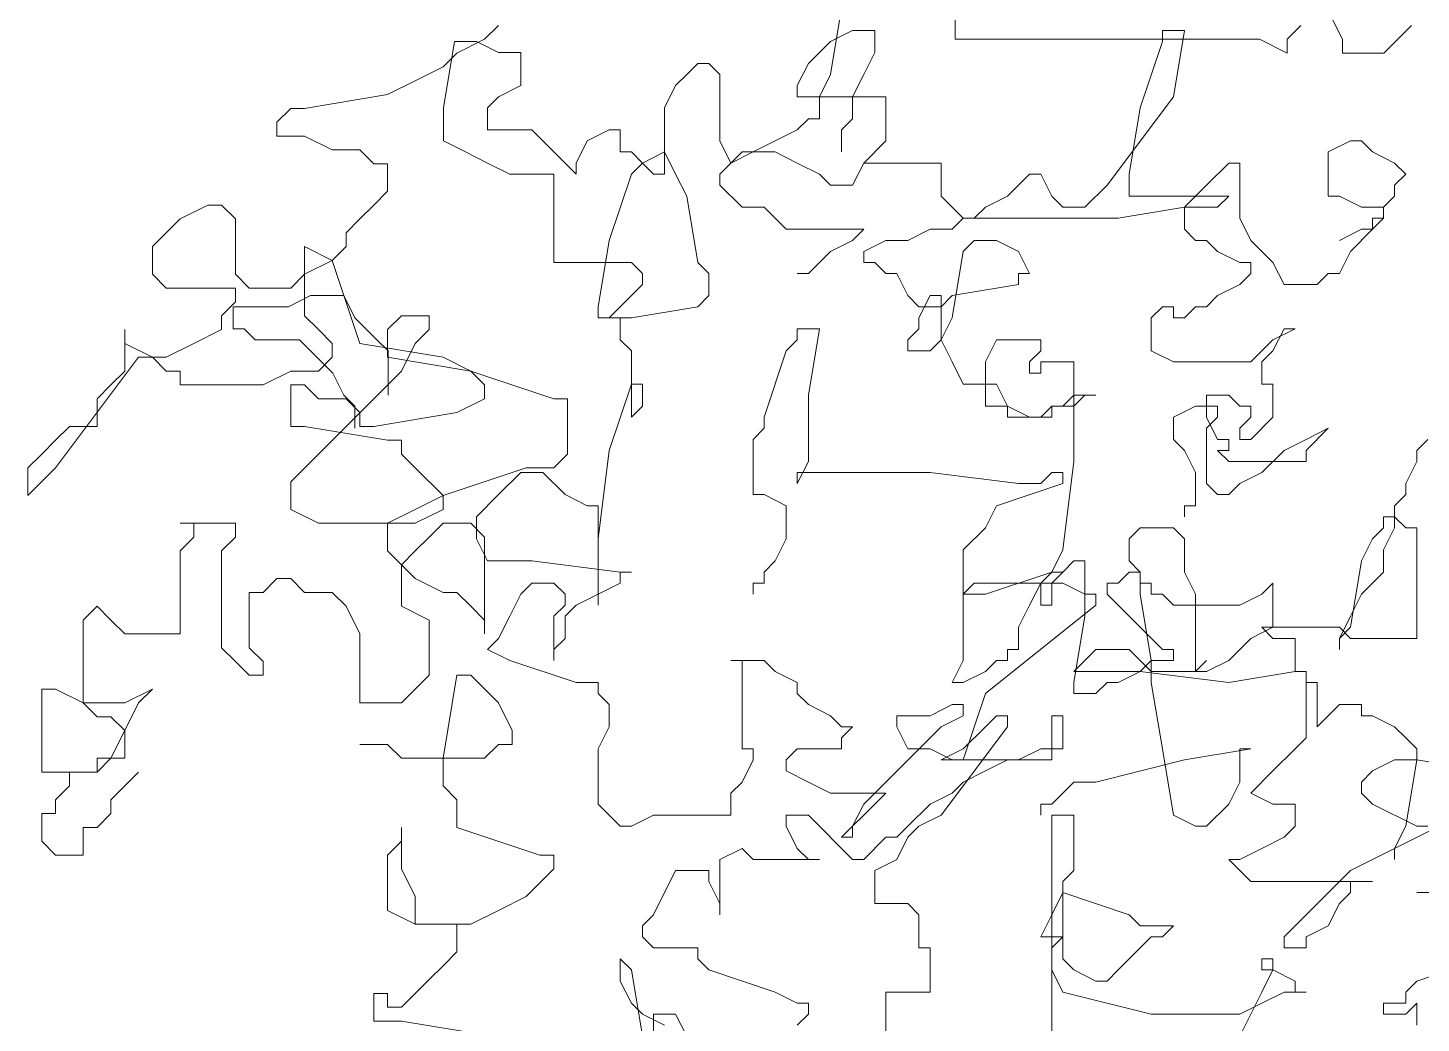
# Model space of a CAD drawing. Extents: x -1568 to -728, y -1287 to -990.
# Drawn here: x -1434.942 to -1433.295, y -1192.522 to -1191.346 of the extents above; entities that cross this region are included whole.
import ezdxf

# ---------------------------------------------------------------- set-up
doc = ezdxf.new("R2010")
doc.units = 0
doc.header["$LTSCALE"] = 5
doc.layers.get('0').update_dxf_attribs({"linetype": 'CONTINUOUS'})

# ---------------------------------------------------------------- blocks, each defined once
blk = doc.blocks.new('tulia')
at = {"color": 3, "lineweight": 0}
for p, q in [((211.2822, 268.4611), (211.2822, 268.9385)), ((209.61, 268.4611), (209.6698, 268.5805)), ((211.7718, 268.5948), (211.8195, 268.3085)), ((209.3114, 268.5208), (209.3712, 268.4611)), ((209.7892, 268.5208), (209.8489, 268.4611)), ((210.3395, 268.2131), (210.2918, 268.4994)), ((210.2918, 268.4994), (210.3873, 268.4994)), ((210.3873, 268.4994), (210.3873, 268.4517)), ((211.6286, 268.4039), (211.6286, 268.4994)), ((211.6286, 268.4994), (211.724, 268.4994)), ((211.724, 268.4994), (211.8195, 268.4517)), ((213.2531, 268.5208), (213.3128, 268.4611)), ((209.3712, 268.4611), (209.4309, 268.4014)), ((209.61, 268.4014), (209.61, 268.4611)), ((209.8489, 268.4611), (209.8489, 268.4014)), ((209.8489, 268.4014), (209.9684, 268.4611)), ((209.9684, 268.4611), (211.2822, 268.4611)), ((210.3873, 268.4517), (210.4828, 268.1654)), ((211.8195, 268.4517), (211.915, 268.3562)), ((213.2517, 268.4039), (213.3472, 268.4517)), ((213.3128, 268.4611), (213.4322, 268.4014)), ((213.3472, 268.4517), (213.4427, 268.4517)), ((213.4427, 268.4517), (213.4904, 268.1654)), ((209.4309, 268.4014), (209.61, 268.4014)), ((211.6763, 268.3085), (211.6286, 268.4039)), ((213.1563, 268.2608), (213.1563, 268.4039)), ((213.1563, 268.4039), (213.2517, 268.4039)), ((213.4322, 268.4014), (213.4919, 268.3418)), ((211.724, 268.2131), (211.6763, 268.3085)), ((211.8195, 268.3085), (211.8673, 268.2131)), ((211.915, 268.3562), (211.9627, 268.2608)), ((212.2969, 268.3085), (212.3447, 268.3562)), ((212.2969, 268.0223), (212.2969, 268.3085)), ((212.3447, 268.3562), (212.3924, 268.3562)), ((212.3924, 268.3562), (212.4401, 268.3085)), ((212.4401, 268.3085), (212.4879, 268.2608)), ((213.4919, 268.3418), (213.6114, 268.2821)), ((211.9627, 268.2608), (211.9627, 268.2131)), ((212.4879, 268.2608), (212.5356, 268.1654)), ((213.2517, 268.2131), (213.1563, 268.2608)), ((213.6114, 268.2821), (213.7308, 268.2224)), ((210.626, 267.8315), (210.3395, 268.2131)), ((211.9627, 268.2131), (211.5808, 268.2131)), ((211.5808, 268.2131), (211.5808, 268.0223)), ((211.724, 268.1177), (211.724, 268.2131)), ((211.8673, 268.2131), (211.8673, 268.1177)), ((213.2995, 268.1654), (213.2517, 268.2131)), ((213.7308, 268.2224), (214.0892, 268.1627)), ((210.4828, 268.1654), (210.5305, 267.8792)), ((212.5356, 268.1654), (212.5356, 267.8792)), ((213.2995, 268.07), (213.2995, 268.1654)), ((213.4904, 268.1654), (213.4904, 268.0223)), ((214.0892, 268.1627), (214.1489, 268.1627)), ((214.1489, 268.1627), (214.2086, 268.103)), ((211.7718, 268.07), (211.724, 268.1177)), ((211.7718, 267.9746), (211.7718, 268.07)), ((211.8673, 268.1177), (211.915, 268.1177)), ((211.915, 268.1177), (211.9627, 268.07)), ((211.9627, 268.07), (212.0582, 268.0223)), ((212.7266, 267.9746), (212.7266, 268.07)), ((212.7266, 268.07), (212.7743, 268.07)), ((212.7743, 268.07), (212.8698, 268.0223)), ((213.013, 267.9746), (213.1085, 268.07)), ((213.1085, 268.07), (213.2995, 268.07)), ((214.2086, 268.103), (214.2086, 268.0434)), ((209.4802, 267.9746), (209.528, 268.0223)), ((209.528, 268.0223), (209.5757, 268.0223)), ((209.5757, 268.0223), (209.6712, 267.9746)), ((211.5808, 268.0223), (211.6763, 267.9269)), ((212.0582, 268.0223), (212.1537, 267.9746)), ((212.2492, 267.9269), (212.2969, 268.0223)), ((212.8698, 268.0223), (212.9176, 267.9269)), ((213.4904, 268.0223), (213.395, 267.9746)), ((214.0892, 268.0434), (213.9697, 267.9837)), ((214.2086, 268.0434), (214.0892, 268.0434)), ((209.3847, 267.9269), (209.4802, 267.9746)), ((209.6712, 267.9746), (209.6712, 267.7838)), ((211.9627, 267.9269), (212.0582, 267.9746)), ((212.0582, 267.9746), (212.2014, 267.9746)), ((212.1537, 267.9746), (212.2492, 267.9269)), ((212.2014, 267.9746), (212.2492, 267.9269)), ((212.5356, 267.9746), (212.4879, 267.8792)), ((212.6311, 267.9269), (212.5356, 267.9746)), ((212.6311, 267.9269), (212.6788, 267.9746)), ((212.6788, 267.9746), (212.7266, 267.9746)), ((212.9176, 267.8792), (213.013, 267.9746)), ((213.395, 267.9746), (213.2995, 267.9269)), ((213.8503, 267.9837), (213.7906, 267.924)), ((213.9697, 267.9837), (213.8503, 267.9837)), ((209.337, 267.8792), (209.3847, 267.9269)), ((210.0531, 267.6884), (210.0531, 267.9269)), ((210.0531, 267.9269), (210.1008, 267.9269)), ((210.1008, 267.9269), (210.1963, 267.8315)), ((211.3421, 267.7838), (211.3421, 267.9269)), ((211.3421, 267.9269), (211.6763, 267.9269)), ((211.6763, 267.9269), (211.724, 267.8315)), ((211.8673, 267.8792), (211.9627, 267.9269)), ((212.2492, 267.9269), (212.2969, 267.8792)), ((212.5834, 267.8792), (212.6311, 267.9269)), ((212.6788, 267.8792), (212.6311, 267.9269)), ((212.9176, 267.9269), (212.9176, 267.8792)), ((213.2995, 267.9269), (213.204, 267.8792)), ((213.7906, 267.924), (213.7308, 267.924)), ((213.7308, 267.924), (213.7308, 267.8047)), ((209.3847, 267.8315), (209.337, 267.8792)), ((209.3847, 267.7838), (209.3847, 267.8315)), ((210.1963, 267.8315), (210.2441, 267.7838)), ((210.5305, 267.8792), (210.5305, 267.7838)), ((210.7215, 267.7361), (210.626, 267.8315)), ((210.9124, 267.8792), (210.8647, 267.7838)), ((210.9602, 267.8792), (210.9124, 267.8792)), ((211.0079, 267.8315), (210.9602, 267.8792)), ((211.0557, 267.7838), (211.0079, 267.8315)), ((211.724, 267.8315), (211.8195, 267.8315)), ((211.8195, 267.8315), (211.8673, 267.8792)), ((212.2969, 267.8315), (212.2014, 267.7361)), ((212.2969, 267.8792), (212.2969, 267.8315)), ((212.4879, 267.8792), (212.4401, 267.7838)), ((212.5356, 267.8792), (212.5834, 267.8792)), ((212.7743, 267.593), (212.6788, 267.8792)), ((213.204, 267.8792), (213.013, 267.8792)), ((213.013, 267.8792), (213.013, 267.4976)), ((209.4325, 267.7361), (209.3847, 267.7838)), ((209.6234, 267.7838), (209.528, 267.7361)), ((209.6712, 267.7838), (209.6234, 267.7838)), ((210.5305, 267.7838), (210.1008, 267.7838)), ((210.1008, 267.7838), (210.1486, 267.7361)), ((210.2441, 267.7838), (210.2918, 267.7361)), ((210.8647, 267.7838), (210.817, 267.7361)), ((211.1511, 267.7361), (211.0557, 267.7838)), ((211.2944, 267.7361), (211.3421, 267.7838)), ((212.4401, 267.7838), (212.3924, 267.4976)), ((213.7308, 267.8047), (213.7906, 267.745)), ((209.4325, 267.6884), (209.4325, 267.7361)), ((209.528, 267.7361), (209.4325, 267.7361)), ((209.4325, 267.7361), (209.4325, 267.6884)), ((210.1486, 267.7361), (210.2918, 267.7361)), ((210.2918, 267.7361), (210.2918, 267.6407)), ((210.2918, 267.7361), (210.5783, 267.6884)), ((210.817, 267.7361), (210.7215, 267.7361)), ((211.1989, 267.6884), (211.1511, 267.7361)), ((211.2466, 267.6884), (211.2944, 267.7361)), ((212.106, 267.7361), (212.0105, 267.6407)), ((212.2014, 267.7361), (212.106, 267.7361)), ((213.7906, 267.745), (213.8503, 267.6853)), ((214.3878, 267.6853), (214.4475, 267.745)), ((214.4475, 267.745), (214.5072, 267.745)), ((214.5072, 267.745), (214.6267, 267.6853)), ((209.4802, 267.6884), (209.4325, 267.6884)), ((209.4325, 267.6884), (209.4802, 267.6407)), ((209.4802, 267.6407), (209.4802, 267.6884)), ((210.0054, 267.593), (210.0531, 267.6884)), ((210.5783, 267.6884), (211.2466, 267.6884)), ((211.2466, 267.6884), (211.1989, 267.6884)), ((211.2944, 267.6407), (211.2466, 267.6884)), ((213.8503, 267.6853), (213.91, 267.6256)), ((214.3878, 267.4466), (214.3878, 267.6853)), ((214.6267, 267.6853), (214.6864, 267.6256)), ((209.528, 267.6407), (209.4802, 267.6407)), ((209.4802, 267.6407), (209.5757, 267.5453)), ((209.6234, 267.593), (209.528, 267.6407)), ((209.9099, 267.4976), (210.0054, 267.593)), ((210.1963, 267.593), (210.1486, 267.5453)), ((210.2441, 267.593), (210.1963, 267.593)), ((210.2918, 267.6407), (210.2441, 267.593)), ((211.1034, 267.593), (211.0079, 267.5453)), ((211.1989, 267.593), (211.1034, 267.593)), ((211.2466, 267.5453), (211.1989, 267.593)), ((211.3898, 267.6407), (211.2944, 267.6407)), ((211.4853, 267.593), (211.3898, 267.6407)), ((211.5808, 267.593), (211.4853, 267.593)), ((211.6763, 267.5453), (211.5808, 267.593)), ((212.0105, 267.6407), (211.6763, 267.6407)), ((211.6763, 267.6407), (211.724, 267.593)), ((211.724, 267.593), (211.8195, 267.5453)), ((212.8221, 267.3067), (212.7743, 267.593)), ((213.91, 267.6256), (213.91, 267.566)), ((214.6864, 267.6256), (214.7461, 267.566)), ((209.5757, 267.5453), (209.6234, 267.4498)), ((210.1486, 267.5453), (210.0531, 267.4976)), ((211.0079, 267.5453), (210.9602, 267.4498)), ((211.2944, 267.259), (211.2466, 267.5453)), ((211.6763, 267.4976), (211.6763, 267.5453)), ((211.8195, 267.5453), (211.915, 267.4498)), ((213.91, 267.566), (213.9697, 267.5063)), ((214.0892, 267.566), (213.9697, 267.5063)), ((214.0892, 267.2676), (214.0892, 267.566)), ((214.7461, 267.566), (214.7461, 267.4466)), ((209.8621, 267.4021), (209.9099, 267.4976)), ((210.0531, 267.4976), (210.0054, 267.4976)), ((210.0054, 267.4976), (210.0054, 267.4498)), ((211.5808, 267.4498), (211.6286, 267.4976)), ((211.6286, 267.4976), (211.6763, 267.4976)), ((212.3924, 267.4976), (212.3447, 267.4498)), ((212.6788, 267.4976), (212.6311, 267.4498)), ((213.013, 267.4976), (212.6788, 267.4976)), ((213.9697, 267.5063), (213.8503, 267.1482)), ((213.9697, 267.5063), (214.0892, 267.4466)), ((209.6234, 267.4498), (209.6712, 267.4498)), ((209.6712, 267.4498), (209.7189, 267.4021)), ((210.0054, 267.4498), (210.0531, 267.4021)), ((210.9602, 267.4498), (211.0079, 267.4498)), ((211.0079, 267.4498), (211.0079, 267.4021)), ((211.4853, 267.3544), (211.5331, 267.4498)), ((211.5331, 267.4498), (211.5808, 267.4498)), ((211.915, 267.4498), (211.9627, 267.4498)), ((212.3447, 267.4498), (212.3447, 267.3544)), ((212.6311, 267.4498), (212.6311, 267.4021)), ((214.0892, 267.4466), (214.1489, 267.3869)), ((214.328, 267.3869), (214.3878, 267.4466)), ((214.7461, 267.4466), (214.6864, 267.3869)), ((209.7189, 267.4021), (209.8621, 267.4021)), ((210.0531, 267.4021), (210.1486, 267.3544)), ((210.1486, 267.3544), (210.1963, 267.3067)), ((211.0079, 267.4021), (211.2944, 267.3544)), ((211.2944, 267.3544), (211.3421, 267.3067)), ((211.3421, 267.1636), (211.3421, 267.3544)), ((211.3421, 267.3544), (211.3898, 267.3544)), ((211.3898, 267.3544), (211.4376, 267.259)), ((211.4376, 267.3067), (211.4853, 267.3544)), ((212.3447, 267.3544), (212.3924, 267.3067)), ((212.6311, 267.4021), (212.6788, 267.3544)), ((212.6788, 267.3544), (212.7743, 267.259)), ((213.9201, 267.3544), (213.8724, 267.259)), ((214.0633, 267.3544), (213.9201, 267.3544)), ((214.1588, 267.3067), (214.0633, 267.3544)), ((214.1489, 267.3869), (214.328, 267.3869)), ((214.6864, 267.3869), (214.3878, 267.3869)), ((214.3878, 267.3869), (214.3878, 267.3272)), ((210.1963, 267.3067), (210.2441, 267.3067)), ((210.2441, 267.3067), (210.2918, 267.259)), ((210.3395, 267.259), (210.3395, 267.3067)), ((210.3395, 267.3067), (210.3873, 267.3067)), ((210.3873, 267.3067), (210.435, 267.259)), ((211.3421, 267.3067), (211.4376, 267.3067)), ((212.3924, 267.3067), (212.6788, 267.259)), ((212.8221, 267.259), (212.8221, 267.3067)), ((214.3975, 267.3067), (214.1588, 267.3067)), ((214.3878, 267.3272), (214.4475, 267.2676)), ((214.3975, 267.2113), (214.3975, 267.3067)), ((210.2918, 267.259), (210.3395, 267.259)), ((210.435, 267.259), (210.435, 267.1159)), ((211.3421, 267.1636), (211.2944, 267.259)), ((211.4376, 267.259), (211.4376, 267.2113)), ((212.6788, 267.259), (212.7743, 267.259)), ((212.7743, 267.259), (212.7266, 267.259)), ((212.7266, 267.259), (212.7266, 267.1636)), ((212.7743, 267.259), (212.8221, 267.259)), ((213.5517, 267.2079), (213.5517, 267.2676)), ((213.5517, 267.2676), (213.6711, 267.2676)), ((213.6711, 267.2676), (213.7308, 267.2079)), ((213.8724, 267.259), (213.8246, 267.2113)), ((214.0294, 267.2079), (214.0892, 267.2676)), ((214.4475, 267.2676), (214.4475, 267.2079)), ((209.9099, 267.1636), (209.8144, 267.2113)), ((209.8144, 267.2113), (209.8621, 267.2113)), ((209.8621, 267.2113), (209.9099, 267.1159)), ((210.0054, 267.0682), (209.9099, 267.1636)), ((210.9124, 267.1159), (210.9124, 267.1636)), ((210.9124, 267.1636), (211.1034, 267.1636)), ((211.1034, 267.1636), (211.1511, 267.0682)), ((211.2944, 267.0682), (211.3421, 267.1636)), ((211.3898, 267.1159), (211.3421, 267.1636)), ((211.4376, 267.2113), (211.4853, 267.1636)), ((211.4853, 267.1636), (211.4853, 267.1159)), ((211.915, 266.9251), (211.8673, 267.2113)), ((211.8673, 267.2113), (211.9627, 267.2113)), ((211.9627, 267.2113), (211.9627, 267.1636)), ((211.9627, 267.1636), (212.0105, 267.1159)), ((212.7266, 267.1636), (212.6788, 267.1159)), ((213.6114, 267.1482), (213.5517, 267.2079)), ((213.7769, 267.1636), (213.7291, 267.1159)), ((213.7308, 267.2079), (213.7308, 267.0885)), ((213.8246, 267.2113), (213.7769, 267.1636)), ((213.9697, 267.1482), (214.0294, 267.2079)), ((214.0156, 267.0682), (214.1111, 267.1636)), ((214.1111, 267.1636), (214.302, 267.1636)), ((214.302, 267.1636), (214.3498, 267.2113)), ((214.3498, 267.2113), (214.3975, 267.2113)), ((214.4475, 267.2079), (214.5669, 267.1482)), ((214.8655, 267.0289), (214.8655, 267.2079)), ((214.8655, 267.2079), (214.8655, 267.1482)), ((209.9099, 267.1159), (209.9576, 267.0682)), ((210.435, 267.1159), (210.3395, 267.0682)), ((210.9602, 267.0682), (210.9124, 267.1159)), ((211.4853, 267.1159), (211.3898, 267.1159)), ((212.0105, 267.1159), (212.106, 266.8297)), ((212.6788, 267.1159), (212.6788, 266.8297)), ((213.8503, 267.1482), (213.4919, 267.0885)), ((213.6711, 267.0289), (213.6114, 267.1482)), ((213.7291, 267.1159), (213.7291, 266.9251)), ((213.9697, 267.0885), (213.9697, 267.1482)), ((214.5669, 267.1482), (214.6864, 267.0885)), ((214.8655, 267.1482), (214.7461, 267.0885)), ((209.9576, 267.0682), (209.9576, 266.9728)), ((210.3395, 267.0682), (210.0054, 267.0682)), ((210.7692, 266.6389), (210.7692, 267.0682)), ((210.7692, 267.0682), (210.9124, 267.0682)), ((210.9124, 267.0682), (210.9124, 267.0205)), ((210.9602, 267.0205), (210.9602, 267.0682)), ((211.1511, 267.0682), (211.1511, 266.8774)), ((211.2466, 266.9728), (211.2944, 267.0682)), ((213.4919, 267.0885), (213.3725, 267.0289)), ((213.7308, 267.0885), (213.3725, 267.0289)), ((213.9678, 267.0205), (214.0156, 267.0682)), ((214.0294, 267.0289), (213.9697, 267.0885)), ((214.6864, 267.0885), (214.8058, 267.0885)), ((214.7461, 267.0885), (214.6864, 267.0289)), ((214.8058, 267.0885), (215.1642, 266.6111)), ((210.9124, 267.0205), (210.9602, 267.0205)), ((213.3725, 267.0289), (213.0142, 266.9095)), ((213.3725, 267.0289), (213.3128, 266.9692)), ((214.0294, 266.6708), (213.6711, 267.0289)), ((213.9201, 266.9251), (213.9678, 267.0205)), ((214.1489, 267.0289), (214.0294, 267.0289)), ((214.2683, 266.9692), (214.1489, 267.0289)), ((214.6864, 267.0289), (214.6267, 267.0289)), ((214.6267, 267.0289), (214.6267, 266.9692)), ((214.9253, 266.9692), (214.8655, 267.0289)), ((209.9576, 266.9728), (209.9099, 266.9728)), ((209.9099, 266.9728), (209.9099, 266.8297)), ((210.0531, 266.8774), (210.1008, 266.9251)), ((210.1008, 266.9251), (210.1963, 266.9251)), ((210.1963, 266.9251), (210.1963, 266.8297)), ((210.7215, 266.9251), (210.6737, 266.9251)), ((210.6737, 266.9251), (210.7692, 266.9251)), ((210.7692, 266.8774), (210.7215, 266.9251)), ((210.7692, 266.9251), (210.817, 266.8774)), ((211.0557, 266.8774), (211.1034, 266.9728)), ((211.1034, 266.9728), (211.2466, 266.9728)), ((211.915, 266.6389), (211.915, 266.9251)), ((212.6311, 266.8774), (212.6311, 266.9728)), ((212.6311, 266.9728), (212.6788, 266.9728)), ((212.6788, 266.9728), (212.7743, 266.6866)), ((213.3128, 266.9692), (213.3128, 266.9095)), ((213.8724, 266.8774), (213.9201, 266.9251)), ((214.0294, 266.9095), (214.0892, 266.9692)), ((214.0892, 266.9692), (214.1489, 266.9692)), ((214.1489, 266.9692), (214.1489, 266.7902)), ((214.6267, 266.9692), (214.2683, 266.9692)), ((214.985, 266.9095), (214.9253, 266.9692)), ((210.0054, 266.8297), (210.0054, 266.8774)), ((210.0054, 266.8774), (210.0531, 266.8774)), ((210.1486, 266.8297), (210.1486, 266.8774)), ((210.1486, 266.8774), (210.2441, 266.8774)), ((210.2441, 266.8774), (210.3395, 266.8297)), ((210.8647, 266.8774), (210.7692, 266.8774)), ((210.817, 266.8774), (210.8647, 266.8774)), ((210.9124, 266.8297), (210.8647, 266.8774)), ((210.8647, 266.8774), (210.8647, 266.8297)), ((210.9602, 266.8297), (211.0557, 266.8774)), ((211.1511, 266.8774), (211.0557, 266.8774)), ((211.0557, 266.8774), (211.0557, 266.8297)), ((212.6788, 266.8297), (212.6311, 266.8774)), ((213.0142, 266.9095), (212.9545, 266.9095)), ((212.9545, 266.9095), (212.9545, 266.6708)), ((213.3128, 266.9095), (213.4322, 266.8498)), ((213.8503, 266.8498), (213.91, 266.9095)), ((213.8724, 266.782), (213.8724, 266.8774)), ((213.91, 266.9095), (214.0294, 266.9095)), ((214.985, 266.7902), (214.985, 266.9095)), ((209.9099, 266.8297), (210.0054, 266.7343)), ((210.0531, 266.782), (210.0054, 266.8297)), ((210.1963, 266.8297), (210.1486, 266.7343)), ((210.1963, 266.782), (210.1486, 266.8297)), ((210.3395, 266.8297), (210.3395, 266.7343)), ((210.8647, 266.8297), (210.9602, 266.8297)), ((211.0557, 266.8297), (210.9124, 266.8297)), ((212.106, 266.8297), (212.106, 266.782)), ((213.4322, 266.8498), (213.7906, 266.7902)), ((213.8503, 266.7902), (213.8503, 266.8498)), ((209.7667, 266.6866), (209.6712, 266.782)), ((209.6712, 266.782), (209.7667, 266.7343)), ((210.0531, 266.7343), (210.0531, 266.782)), ((210.1963, 266.5435), (210.1963, 266.782)), ((212.106, 266.782), (212.1537, 266.7343)), ((214.0892, 266.7902), (213.7308, 266.7305)), ((213.7906, 266.7902), (213.8503, 266.7902)), ((214.1489, 266.7902), (214.0892, 266.7902)), ((215.1044, 266.7902), (214.985, 266.7902)), ((215.1642, 266.7305), (215.1044, 266.7902)), ((209.2893, 266.6866), (209.2415, 266.7343)), ((209.2893, 266.6389), (209.2893, 266.6866)), ((209.7667, 266.7343), (209.8621, 266.6866)), ((209.7667, 266.6389), (209.7667, 266.6866)), ((209.8621, 266.6866), (209.9576, 266.5912)), ((210.0054, 266.7343), (210.0531, 266.7343)), ((210.1486, 266.7343), (210.1008, 266.7343)), ((210.1008, 266.7343), (210.1008, 266.6866)), ((210.1008, 266.6866), (210.1486, 266.6866)), ((210.1486, 266.6866), (210.1008, 266.6389)), ((210.2918, 266.6866), (210.2441, 266.5912)), ((210.3395, 266.7343), (210.2918, 266.6866)), ((212.1537, 266.7343), (212.1537, 266.4958)), ((212.7743, 266.6866), (212.8221, 266.3049)), ((213.7308, 266.7305), (213.6711, 266.7305)), ((213.6711, 266.7305), (213.6711, 266.6708)), ((215.2239, 266.6708), (215.1642, 266.7305)), ((209.337, 266.5435), (209.2893, 266.6389)), ((210.1008, 266.6389), (209.7667, 266.6389)), ((210.817, 266.2572), (210.7692, 266.6389)), ((211.9627, 266.5435), (211.915, 266.6389)), ((212.9545, 266.6708), (213.0142, 266.6111)), ((213.6711, 266.6708), (213.6114, 266.6111)), ((214.1489, 266.5515), (214.0294, 266.6708)), ((215.2836, 266.6111), (215.2239, 266.6708)), ((209.9576, 266.5912), (210.0531, 266.5435)), ((210.2441, 266.5912), (210.2441, 266.448)), ((210.817, 266.5435), (210.817, 266.5912)), ((210.817, 266.5912), (210.8647, 266.5912)), ((210.8647, 266.5912), (210.9124, 266.5435)), ((211.0079, 266.5435), (211.3898, 266.5912)), ((211.3898, 266.5912), (211.9627, 266.5912)), ((211.9627, 266.5912), (211.9627, 266.5435)), ((212.9653, 266.4958), (213.0608, 266.5912)), ((213.0142, 266.6111), (213.1336, 266.6111)), ((213.0608, 266.5912), (213.1563, 266.5912)), ((213.1336, 266.6111), (213.4919, 266.4918)), ((213.1563, 266.5912), (213.2517, 266.4958)), ((213.6114, 266.6111), (213.4919, 266.4918)), ((215.1642, 266.6111), (215.2836, 266.4918)), ((215.2836, 266.4918), (215.2836, 266.6111)), ((209.337, 266.4958), (209.337, 266.5435)), ((210.0531, 266.5435), (210.1008, 266.4958)), ((210.1486, 266.4958), (210.1963, 266.5435)), ((211.1034, 266.448), (210.817, 266.5435)), ((210.9124, 266.5435), (211.0079, 266.5435)), ((214.1489, 266.4321), (214.1489, 266.5515)), ((209.3847, 266.448), (209.337, 266.4958)), ((209.3847, 266.3526), (209.3847, 266.448)), ((210.1008, 266.4958), (210.1486, 266.4958)), ((210.2441, 266.448), (210.2918, 266.448)), ((210.2918, 266.448), (210.2918, 266.4003)), ((211.1511, 266.3526), (211.1034, 266.448)), ((212.106, 266.4958), (212.0105, 266.448)), ((212.0105, 266.448), (212.0105, 266.3049)), ((212.1537, 266.4958), (212.106, 266.4958)), ((212.8221, 266.0187), (212.8221, 266.448)), ((212.8221, 266.448), (212.8698, 266.448)), ((212.8698, 266.448), (212.9653, 266.4958)), ((213.2517, 266.4958), (213.3472, 266.4003)), ((213.4919, 266.4918), (213.4919, 266.4321)), ((213.4919, 266.4918), (213.6114, 266.4321)), ((209.337, 266.3526), (209.3847, 266.4003)), ((209.3847, 266.4003), (209.4325, 266.4003)), ((209.4325, 266.4003), (209.4325, 266.3526)), ((213.3472, 266.4003), (213.3472, 266.3049)), ((213.4919, 266.4321), (213.6114, 266.3724)), ((213.6114, 266.4321), (213.7308, 266.3724)), ((214.0294, 266.3724), (214.1489, 266.4321)), ((209.2893, 265.8756), (209.2893, 266.3526)), ((209.2893, 266.3526), (209.337, 266.3526)), ((209.4325, 266.2572), (209.3847, 266.3526)), ((209.4325, 266.3526), (209.4802, 266.3049)), ((210.2918, 266.3049), (210.3395, 266.3526)), ((210.3395, 266.3526), (210.4828, 266.3526)), ((210.4828, 266.3526), (210.5305, 266.3049)), ((211.2466, 266.2572), (211.1511, 266.3526)), ((213.3128, 266.3127), (213.3725, 266.3724)), ((213.3725, 266.3724), (213.4919, 266.3724)), ((213.4919, 266.3724), (213.5517, 266.3127)), ((213.6114, 266.3724), (214.0294, 266.3724)), ((213.7308, 266.3724), (213.7308, 266.2531)), ((214.3878, 266.3127), (214.3878, 266.3724)), ((214.3878, 266.3724), (214.6267, 266.3724)), ((214.6267, 266.3724), (214.5669, 266.3724)), ((214.5669, 266.3724), (214.5669, 266.3127)), ((209.4802, 266.3049), (209.528, 266.2095)), ((210.2918, 266.1618), (210.2918, 266.3049)), ((210.5305, 266.3049), (210.5305, 266.2095)), ((212.0105, 266.3049), (212.0582, 266.2095)), ((212.8221, 266.3049), (212.8221, 266.0187)), ((213.3472, 266.3049), (213.2995, 266.2095)), ((213.3128, 265.895), (213.3128, 266.3127)), ((213.5517, 266.3127), (213.6114, 266.2531)), ((214.4475, 266.2531), (214.3878, 266.3127)), ((214.5669, 266.3127), (214.6267, 266.2531)), ((209.4325, 266.1618), (209.4325, 266.2572)), ((209.528, 266.2095), (209.5757, 265.9233)), ((210.5305, 266.2095), (210.4828, 266.1618)), ((210.7215, 265.971), (210.7215, 266.2095)), ((210.7215, 266.2095), (210.7692, 266.2095)), ((210.7692, 266.2095), (210.817, 266.1618)), ((210.8647, 266.1618), (210.817, 266.2572)), ((211.2466, 265.7802), (211.2466, 266.2572)), ((212.0582, 266.2095), (212.106, 266.1618)), ((213.1085, 266.2095), (212.7266, 266.1618)), ((213.2995, 266.2095), (213.1085, 266.2095)), ((213.6114, 266.2531), (213.6711, 266.1934)), ((213.7308, 266.2531), (213.6711, 266.1934)), ((214.4475, 265.8353), (214.4475, 266.2531)), ((214.6267, 266.2531), (214.6267, 265.895)), ((209.528, 266.0664), (209.4325, 266.1618)), ((210.2441, 266.0664), (210.2918, 266.1618)), ((210.4828, 266.1618), (210.4828, 266.1141)), ((210.4828, 266.0664), (210.4828, 266.1618)), ((210.4828, 266.1618), (210.5305, 266.1618)), ((210.5305, 266.1618), (210.5783, 266.1141)), ((210.817, 266.1618), (210.8647, 266.1141)), ((210.8647, 266.1618), (210.817, 266.1618)), ((210.817, 266.1618), (210.8647, 266.1618)), ((210.9124, 266.1141), (210.8647, 266.1618)), ((211.1511, 266.0664), (210.8647, 266.1618)), ((210.8647, 266.1618), (210.9124, 266.1141)), ((212.106, 266.1618), (212.106, 266.1141)), ((212.7266, 266.1618), (212.6788, 266.1618)), ((212.6788, 266.1618), (212.7266, 266.1618)), ((212.7266, 266.1618), (212.7266, 266.1141)), ((213.6711, 266.1934), (213.6114, 266.1337)), ((213.6711, 266.1934), (213.6711, 266.0144)), ((209.9576, 266.0664), (209.9099, 266.1141)), ((209.9099, 266.1141), (209.9099, 265.9233)), ((210.4828, 266.1141), (210.435, 266.1141)), ((210.435, 266.1141), (210.435, 266.0664)), ((210.5783, 266.1141), (210.626, 266.1141)), ((210.626, 266.1141), (210.626, 266.0664)), ((210.7215, 266.0664), (210.817, 266.1141)), ((210.817, 266.1141), (211.1989, 266.1141)), ((210.8647, 266.1141), (210.8647, 266.0187)), ((210.9124, 266.0187), (210.9124, 266.1141)), ((210.9124, 266.1141), (210.9602, 266.0187)), ((211.1989, 266.1141), (211.2466, 266.0664)), ((212.106, 266.1141), (212.1537, 266.1141)), ((212.1537, 266.1141), (212.1537, 266.0664)), ((212.7266, 266.1141), (212.9176, 266.0187)), ((212.9653, 266.0664), (213.013, 266.1141)), ((213.013, 266.1141), (213.1085, 266.1141)), ((213.1085, 266.1141), (213.1563, 266.0664)), ((213.6114, 266.1337), (213.4919, 266.074)), ((214.0892, 266.074), (214.1489, 266.1337)), ((214.1489, 266.1337), (214.2086, 266.1337)), ((214.2086, 266.1337), (214.2683, 266.074)), ((209.5757, 265.971), (209.528, 266.0664)), ((210.0531, 266.0187), (209.9576, 266.0664)), ((210.2441, 265.7325), (210.2441, 266.0664)), ((210.3873, 266.0664), (210.3395, 266.0187)), ((210.435, 266.0664), (210.3873, 266.0664)), ((210.435, 265.7802), (210.4828, 266.0664)), ((210.626, 266.0664), (210.5783, 266.0187)), ((210.6737, 266.0187), (210.6737, 266.0664)), ((210.6737, 266.0664), (210.7215, 266.0664)), ((211.2466, 266.0664), (211.1511, 266.0664)), ((212.9653, 266.0187), (212.9653, 266.0664)), ((213.1563, 266.0664), (213.204, 265.971)), ((213.4322, 266.074), (213.3725, 266.0144)), ((213.4919, 266.074), (213.4322, 266.074)), ((213.91, 266.0144), (213.9697, 266.074)), ((213.9697, 266.074), (214.0892, 266.074)), ((214.2683, 266.074), (214.328, 266.074)), ((214.328, 266.074), (214.328, 265.8353)), ((209.6234, 265.8756), (209.5757, 265.971)), ((210.3395, 266.0187), (210.0531, 266.0187)), ((210.5783, 266.0187), (210.4828, 265.9233)), ((211.1511, 265.6371), (210.6737, 266.0187)), ((210.7692, 265.6848), (210.7215, 265.971)), ((210.8647, 266.0187), (210.9124, 266.0187)), ((210.9602, 266.0187), (211.0079, 265.9233)), ((212.9176, 266.0187), (212.9653, 265.971)), ((213.013, 265.971), (212.9653, 266.0187)), ((212.9653, 265.971), (212.9653, 265.8756)), ((213.013, 265.7802), (213.013, 265.971)), ((213.204, 265.971), (213.2517, 265.8756)), ((213.3725, 266.0144), (213.3128, 265.9547)), ((213.6711, 266.0144), (213.5517, 265.9547)), ((213.8503, 265.895), (213.91, 266.0144)), ((214.9253, 265.9547), (214.985, 266.0144)), ((214.985, 266.0144), (215.0447, 265.9547)), ((209.6234, 265.9233), (209.5757, 265.8756)), ((209.5757, 265.9233), (209.6234, 265.8756)), ((209.9576, 265.9233), (209.6234, 265.9233)), ((209.9099, 265.9233), (210.0054, 265.8756)), ((209.9099, 265.8756), (209.9576, 265.9233)), ((210.4828, 265.9233), (210.3873, 265.8279)), ((211.0079, 265.9233), (211.0079, 265.8279)), ((213.3128, 265.9547), (213.3128, 265.895)), ((213.5517, 265.9547), (213.5517, 265.716)), ((214.8655, 265.895), (214.9253, 265.9547)), ((215.0447, 265.9547), (215.0447, 265.5966)), ((209.5757, 265.8756), (209.2893, 265.8756)), ((209.6234, 265.8756), (209.6234, 265.8279)), ((209.6234, 265.8279), (209.6234, 265.8756)), ((209.8144, 265.7325), (209.8144, 265.8756)), ((209.8144, 265.8756), (209.9099, 265.8756)), ((210.0054, 265.8756), (210.0531, 265.8279)), ((212.9653, 265.8756), (213.013, 265.8279)), ((213.2517, 265.8756), (213.2995, 265.8279)), ((213.8503, 265.5966), (213.8503, 265.895)), ((214.6267, 265.895), (214.8655, 265.895)), ((210.0531, 265.8279), (210.1008, 265.7802)), ((210.1008, 265.7802), (210.1963, 265.7325)), ((210.1963, 265.7802), (210.2441, 265.7325)), ((210.3873, 265.8279), (210.3395, 265.8279)), ((210.3395, 265.8279), (210.3395, 265.7802)), ((210.3395, 265.7802), (210.435, 265.7802)), ((210.435, 265.7325), (210.435, 265.7802)), ((210.435, 265.7802), (210.4828, 265.7325)), ((210.435, 265.7325), (210.4828, 265.7802)), ((210.4828, 265.7802), (210.5305, 265.8279)), ((210.5305, 265.8279), (210.6737, 265.8279)), ((210.6737, 265.8279), (210.7692, 265.7325)), ((211.0079, 265.8279), (211.0557, 265.8279)), ((211.0557, 265.8279), (211.0557, 265.7802)), ((211.0557, 265.7802), (211.1034, 265.7802)), ((211.1034, 265.7802), (211.1511, 265.7325)), ((211.2944, 265.6848), (211.2466, 265.7802)), ((212.106, 265.7802), (212.0582, 265.7325)), ((212.2492, 265.7802), (212.106, 265.7802)), ((212.2014, 265.3985), (212.2014, 265.7802)), ((212.2014, 265.7802), (212.2492, 265.7802)), ((213.204, 265.7802), (212.9176, 265.6848)), ((213.013, 265.8279), (213.013, 265.7802)), ((213.2995, 265.8279), (213.204, 265.7802)), ((214.328, 265.8353), (214.2683, 265.7757)), ((214.3878, 265.7757), (214.4475, 265.8353)), ((209.7667, 265.6848), (209.7667, 265.7325)), ((209.7667, 265.7325), (209.8144, 265.7325)), ((209.8144, 265.7325), (209.7667, 265.7325)), ((209.7667, 265.7325), (209.7667, 265.4462)), ((210.1008, 265.6848), (209.8144, 265.7325)), ((210.4828, 265.7325), (210.1008, 265.6848)), ((210.1963, 265.7325), (210.435, 265.7325)), ((210.435, 265.6848), (210.435, 265.7325)), ((210.4828, 265.7325), (210.5783, 265.6848)), ((210.7692, 265.7325), (210.4828, 265.7325)), ((211.1511, 265.7325), (211.2466, 265.6848)), ((212.0582, 265.7325), (211.9627, 265.6848)), ((214.2683, 265.7757), (214.2683, 265.716)), ((214.328, 265.716), (214.3878, 265.7757)), ((209.7189, 265.4939), (209.7189, 265.6848)), ((209.7189, 265.6848), (209.7667, 265.6848)), ((210.3873, 265.3985), (210.435, 265.6848)), ((210.5783, 265.6848), (210.626, 265.6848)), ((210.626, 265.6848), (210.6737, 265.6371)), ((210.7692, 265.6371), (210.7692, 265.6848)), ((211.2466, 265.6848), (211.2944, 265.6848)), ((211.9627, 265.6848), (211.9627, 265.6371)), ((212.9176, 265.6848), (212.8221, 265.6848)), ((212.8221, 265.6848), (212.8221, 265.6371)), ((213.2531, 265.5966), (213.3725, 265.716)), ((213.3725, 265.716), (213.4322, 265.716)), ((213.4322, 265.716), (213.4919, 265.3579)), ((213.5517, 265.716), (213.6114, 265.6563)), ((214.2683, 265.716), (214.328, 265.716)), ((210.6737, 265.6371), (210.7692, 265.6371)), ((211.2466, 265.3508), (211.1511, 265.6371)), ((211.9627, 265.6371), (211.915, 265.5894)), ((212.8221, 265.6371), (212.7743, 265.5894)), ((213.6114, 265.6563), (213.6711, 265.5966)), ((214.8655, 265.5966), (214.7461, 265.6563)), ((214.7461, 265.6563), (214.8058, 265.5966)), ((215.1642, 265.6563), (215.0447, 265.5966)), ((215.2239, 265.6563), (215.1642, 265.6563)), ((215.2239, 265.2982), (215.2239, 265.6563)), ((209.3847, 265.4939), (209.4802, 265.5417)), ((209.4802, 265.5417), (209.528, 265.5417)), ((209.528, 265.5417), (209.528, 265.5894)), ((209.528, 265.5894), (209.6234, 265.5894)), ((209.6234, 265.5894), (209.6712, 265.5417)), ((209.6712, 265.5417), (209.7189, 265.4939)), ((210.8647, 265.5417), (210.817, 265.5417)), ((210.817, 265.5417), (210.817, 265.3985)), ((210.8647, 265.3508), (210.8647, 265.5417)), ((211.0557, 265.4939), (211.0557, 265.5417)), ((211.0557, 265.5417), (211.1034, 265.5417)), ((211.1034, 265.5417), (211.1511, 265.4939)), ((211.2466, 265.5417), (211.2466, 265.5894)), ((211.2466, 265.5894), (211.2944, 265.5894)), ((211.3421, 265.4939), (211.2466, 265.5417)), ((211.2944, 265.5894), (211.3898, 265.5417)), ((211.3898, 265.5417), (211.5331, 265.5417)), ((211.5331, 265.5417), (211.5331, 265.4939)), ((211.8195, 265.5417), (211.7718, 265.4939)), ((211.915, 265.5894), (211.8195, 265.5417)), ((212.7743, 265.5894), (212.7743, 265.4939)), ((213.1933, 265.4773), (213.2531, 265.5966)), ((213.6711, 265.5966), (213.8503, 265.5966)), ((214.8058, 265.5966), (214.8655, 265.4773)), ((215.0447, 265.5966), (214.8655, 265.5966)), ((215.0447, 265.5966), (214.985, 265.5369)), ((209.337, 265.4462), (209.3847, 265.4939)), ((211.3421, 265.1123), (211.0557, 265.4939)), ((211.1511, 265.4939), (211.2466, 265.3985)), ((211.3898, 265.4462), (211.3421, 265.4939)), ((211.5331, 265.4939), (211.4853, 265.3985)), ((211.7718, 265.4939), (211.724, 265.4939)), ((211.724, 265.4939), (211.7718, 265.4462)), ((212.7743, 265.4939), (212.8221, 265.3985)), ((214.9253, 265.5369), (214.8655, 265.4773)), ((214.985, 265.5369), (214.9253, 265.5369)), ((209.2893, 265.3985), (209.337, 265.4462)), ((209.7667, 265.4462), (209.8144, 265.3985)), ((211.6763, 265.16), (211.3898, 265.4462)), ((211.7718, 265.4462), (211.7718, 265.3985)), ((213.1933, 265.4176), (213.1933, 265.4773)), ((214.8655, 265.4773), (214.8655, 265.3579)), ((214.8655, 265.4773), (214.9253, 265.3579)), ((209.2893, 265.3508), (209.2893, 265.3985)), ((209.8144, 265.3985), (209.9099, 265.3031)), ((210.2918, 265.3508), (210.0054, 265.3985)), ((210.0054, 265.3985), (210.0531, 265.3985)), ((210.0531, 265.3985), (210.0531, 265.2554)), ((210.3395, 265.1123), (210.3873, 265.3985)), ((210.817, 265.3985), (210.9124, 265.3985)), ((210.9124, 265.3985), (211.0079, 265.3508)), ((211.2466, 265.3985), (211.3421, 265.3508)), ((211.3898, 265.3985), (211.2944, 265.3508)), ((211.4853, 265.3985), (211.3898, 265.3985)), ((211.7718, 265.3985), (211.9627, 265.3985)), ((211.9627, 265.3985), (212.0105, 265.3508)), ((212.1537, 265.3508), (212.1537, 265.3985)), ((212.1537, 265.3985), (212.2014, 265.3985)), ((212.8221, 265.3985), (212.8221, 265.16)), ((213.2531, 265.4176), (213.1933, 265.4176)), ((213.3128, 265.3579), (213.2531, 265.4176)), ((213.7308, 265.4176), (213.6711, 265.3579)), ((213.8503, 265.4176), (213.7308, 265.4176)), ((209.0028, 265.3031), (209.2893, 265.3508)), ((209.2893, 265.3508), (209.3847, 265.3508)), ((209.337, 265.0646), (209.2893, 265.3508)), ((209.3847, 265.3508), (209.4802, 265.3031)), ((209.4802, 265.3031), (209.528, 265.2554)), ((209.9099, 265.3031), (210.0054, 265.2077)), ((210.6737, 265.2554), (210.2918, 265.3508)), ((211.3421, 265.3508), (210.8647, 265.3508)), ((211.0079, 265.3508), (211.0557, 265.3508)), ((211.0557, 265.3508), (211.1511, 265.3031)), ((211.1511, 265.3031), (211.2466, 265.2554)), ((211.2944, 265.3508), (211.2466, 265.3508)), ((212.0105, 265.3031), (211.915, 265.2554)), ((212.0105, 265.3508), (212.0105, 265.3031)), ((212.2014, 265.2554), (212.1537, 265.3508)), ((213.6711, 265.3579), (213.3128, 265.3579)), ((213.4919, 265.3579), (213.4919, 265.2386)), ((214.8655, 265.3579), (214.9253, 265.3579)), ((214.9253, 265.3579), (214.985, 265.2982)), ((214.9253, 265.3579), (214.985, 265.3579)), ((214.985, 265.3579), (214.985, 265.2982)), ((209.528, 265.2554), (209.528, 265.2077)), ((210.0531, 265.2554), (210.1008, 265.16)), ((210.7692, 265.2554), (210.6737, 265.2554)), ((210.817, 265.2077), (210.7692, 265.2554)), ((211.2466, 265.2554), (211.2944, 265.2077)), ((211.915, 265.2554), (211.8195, 265.2077)), ((212.2492, 265.2077), (212.2014, 265.2554)), ((213.4919, 265.2386), (213.4322, 265.1789)), ((214.8655, 265.2386), (214.8058, 265.2982)), ((214.9253, 265.1789), (214.8655, 265.2386)), ((214.985, 265.2982), (215.2239, 265.2982)), ((214.985, 265.2982), (215.1044, 265.2982)), ((215.1044, 265.2982), (215.1044, 265.2386)), ((215.1044, 265.2386), (215.1642, 265.1789)), ((209.528, 265.2077), (209.4802, 265.16)), ((210.0054, 265.2077), (209.9099, 265.16)), ((210.8647, 265.16), (210.817, 265.2077)), ((211.2944, 265.2077), (211.3898, 265.16)), ((211.8195, 265.2077), (211.5808, 265.2077)), ((211.5808, 265.2077), (211.6286, 265.16)), ((212.2492, 265.1123), (212.2492, 265.2077)), ((213.4322, 265.1789), (213.4322, 265.0595)), ((214.9253, 265.1192), (214.9253, 265.1789)), ((215.1642, 265.1789), (215.1642, 265.1192)), ((209.5757, 264.8738), (209.0028, 265.16)), ((209.4802, 265.16), (209.2893, 265.0646)), ((209.9099, 265.16), (209.8144, 265.16)), ((209.8144, 265.16), (209.8144, 265.0646)), ((210.1008, 265.16), (210.1963, 265.0646)), ((210.9124, 265.16), (210.8647, 265.16)), ((210.9124, 265.1123), (210.9124, 265.16)), ((211.3898, 265.16), (211.4853, 265.0646)), ((211.6286, 265.16), (211.6763, 265.1123)), ((211.724, 265.0646), (211.6763, 265.16)), ((212.8221, 265.16), (212.7743, 265.1123)), ((214.985, 265.0595), (214.9253, 265.1192)), ((215.1642, 265.1192), (215.2239, 265.1192)), ((215.2239, 265.1192), (215.2239, 264.9999)), ((209.2893, 265.0646), (209.2415, 265.0646)), ((209.3847, 264.9692), (209.337, 265.0646)), ((209.8144, 265.0646), (209.8621, 265.0169)), ((210.1963, 265.0646), (210.2441, 265.0646)), ((210.2441, 265.0646), (210.3395, 265.1123)), ((210.7692, 264.8738), (210.7692, 265.1123)), ((210.7692, 265.1123), (210.8647, 265.1123)), ((210.8647, 265.1123), (210.8647, 264.1105)), ((211.4376, 265.0646), (211.3421, 265.1123)), ((211.4853, 265.0169), (211.4376, 265.0646)), ((211.4853, 265.0646), (211.5331, 265.0169)), ((211.6763, 265.1123), (211.724, 265.0646)), ((211.724, 265.0646), (211.724, 265.0169)), ((211.7718, 265.0169), (211.724, 265.0646)), ((211.7718, 264.9692), (211.8673, 265.0646)), ((211.8673, 265.0646), (211.915, 265.1123)), ((211.915, 265.1123), (212.0105, 265.1123)), ((212.0105, 265.0646), (211.9627, 264.9692)), ((212.0105, 265.1123), (212.0105, 265.0646)), ((212.5834, 265.1123), (212.2492, 265.1123)), ((212.6788, 265.0646), (212.5834, 265.1123)), ((212.7266, 265.0646), (212.6788, 265.0646)), ((212.7743, 265.1123), (212.7266, 265.0646)), ((213.4322, 265.0595), (213.0739, 264.9402)), ((213.6711, 264.8805), (213.6711, 265.0595)), ((213.6711, 265.0595), (213.6711, 264.9999)), ((215.0447, 265.0595), (214.985, 265.0595)), ((215.0447, 264.9402), (215.0447, 265.0595)), ((209.8621, 265.0169), (209.9576, 264.9692)), ((211.5331, 264.9215), (211.4853, 265.0169)), ((211.5331, 265.0169), (211.5808, 265.0169)), ((211.5808, 265.0169), (211.6763, 264.9215)), ((211.724, 265.0169), (211.7718, 265.0169)), ((213.6711, 264.9999), (213.7308, 264.9402)), ((215.2239, 264.9999), (215.1642, 264.9402)), ((209.3847, 264.9215), (209.3847, 264.9692)), ((209.9576, 264.9692), (210.0531, 264.9215)), ((211.724, 264.9215), (211.7718, 264.9692)), ((211.9627, 264.9692), (211.915, 264.9215)), ((212.1537, 264.9215), (212.2014, 264.9692)), ((212.2014, 264.9692), (212.2969, 264.9215)), ((213.0739, 264.9402), (213.0142, 264.9402)), ((213.0142, 264.9402), (213.0142, 264.8805)), ((213.7308, 264.9402), (213.7308, 264.7015)), ((215.1642, 264.9402), (215.0447, 264.9402)), ((210.0531, 264.9215), (210.1008, 264.9215)), ((210.1008, 264.9215), (210.0531, 264.8738)), ((211.6286, 264.8738), (211.5331, 264.9215)), ((211.6763, 264.9215), (211.724, 264.9215)), ((211.915, 264.9215), (211.8673, 264.9215)), ((211.8673, 264.9215), (212.1537, 264.9215)), ((212.2969, 264.9215), (212.2969, 264.683)), ((213.0142, 264.8805), (213.0739, 264.8208)), ((213.6114, 264.7611), (213.6711, 264.8805)), ((210.0054, 264.8261), (209.4802, 264.8261)), ((209.4802, 264.8261), (209.5757, 264.8261)), ((209.8621, 264.5876), (209.5757, 264.8738)), ((209.5757, 264.8261), (209.5757, 264.7784)), ((210.0531, 264.8738), (210.0054, 264.8261)), ((210.817, 264.8261), (210.7692, 264.8738)), ((210.817, 264.4921), (210.817, 264.8261)), ((211.6286, 264.7307), (211.6286, 264.8738)), ((212.2969, 264.7307), (212.3447, 264.8261)), ((212.3447, 264.8261), (212.3447, 264.8738)), ((212.3447, 264.8738), (212.4879, 264.8738)), ((212.4879, 264.8738), (212.5834, 264.683)), ((213.0739, 264.8208), (213.1336, 264.7611)), ((209.1938, 264.7784), (209.2893, 264.7784)), ((209.5757, 264.7784), (209.6234, 264.7307)), ((210.817, 264.7784), (210.5305, 264.683)), ((210.8647, 264.683), (210.817, 264.7784)), ((213.1336, 264.7611), (213.2531, 264.7015)), ((213.6114, 264.6418), (213.6114, 264.7611)), ((209.6234, 264.7307), (209.6712, 264.6353)), ((211.4376, 264.683), (211.4853, 264.7307)), ((211.4853, 264.7307), (211.6286, 264.7307)), ((212.2969, 264.683), (212.2969, 264.7307)), ((213.2531, 264.7015), (213.3725, 264.6418)), ((213.7308, 264.7015), (213.6114, 264.6418)), ((210.5305, 264.683), (210.4828, 264.6353)), ((210.9124, 264.5876), (210.8647, 264.683)), ((211.4376, 264.5399), (211.4376, 264.683)), ((212.5834, 264.683), (212.6311, 264.6353)), ((213.3725, 264.6418), (213.6114, 264.6418)), ((213.6114, 264.6418), (213.4322, 264.6418)), ((213.4322, 264.6418), (213.4322, 264.5224)), ((209.6712, 264.6353), (209.7667, 264.5876)), ((209.7667, 264.5876), (209.7667, 264.5399)), ((209.8621, 264.5399), (209.8621, 264.5876)), ((210.4828, 264.6353), (210.3395, 264.6353)), ((210.3395, 264.6353), (210.3873, 264.5876)), ((210.3873, 264.5876), (210.435, 264.5876)), ((210.435, 264.5876), (210.5305, 264.4921)), ((210.8647, 264.5399), (210.817, 264.5876)), ((210.817, 264.5876), (210.9124, 264.5876)), ((212.6311, 264.5876), (212.5834, 264.5399)), ((212.6311, 264.6353), (212.6311, 264.5876)), ((209.7667, 264.5399), (209.8621, 264.5399)), ((210.8647, 264.4444), (210.8647, 264.5399)), ((211.3898, 264.349), (211.3898, 264.5399)), ((211.3898, 264.5399), (211.4376, 264.5399)), ((212.3924, 264.5399), (212.3924, 264.4921)), ((212.5834, 264.5399), (212.3924, 264.5399)), ((213.4322, 264.5224), (213.4919, 264.4628)), ((209.0028, 264.4921), (209.2893, 264.3967)), ((209.9099, 264.4444), (209.9099, 264.4921)), ((209.9099, 264.4921), (209.9576, 264.4921)), ((209.9576, 264.4921), (209.9576, 264.4444)), ((210.5305, 264.4921), (210.5783, 264.4444)), ((210.7692, 264.4444), (210.817, 264.4921)), ((212.3924, 264.4921), (212.3447, 264.4444)), ((212.6788, 264.4444), (212.7266, 264.4921)), ((212.7266, 264.4921), (212.7266, 264.3967)), ((213.4919, 264.4628), (213.5517, 264.4031)), ((209.2893, 264.3967), (209.337, 264.349)), ((209.9099, 264.4444), (209.8144, 264.3967)), ((209.8144, 264.3967), (209.8144, 264.349)), ((209.9576, 264.349), (209.9099, 264.4444)), ((209.9576, 264.4444), (209.9099, 264.4444)), ((210.5783, 264.4444), (210.626, 264.3967)), ((210.626, 264.3967), (210.6737, 264.3967)), ((210.6737, 264.3967), (210.7692, 264.4444)), ((210.817, 264.349), (210.8647, 264.4444)), ((212.3447, 264.4444), (212.0582, 264.349)), ((212.6311, 264.1582), (212.6788, 264.4444)), ((212.7266, 264.3967), (212.6788, 264.3013)), ((213.5517, 264.4031), (213.6114, 264.3434)), ((209.337, 264.349), (209.337, 264.3013)), ((209.8144, 264.349), (209.7667, 264.349)), ((209.7667, 264.349), (209.8621, 264.349)), ((209.8621, 264.349), (209.9576, 264.3013)), ((210.0531, 264.1582), (209.9576, 264.349)), ((210.435, 264.2536), (210.817, 264.349)), ((211.5808, 264.349), (211.3898, 264.349)), ((211.5808, 264.1582), (211.5808, 264.349)), ((212.0582, 264.349), (211.9627, 264.3013)), ((213.6114, 264.3434), (213.6711, 264.2837)), ((213.7308, 264.2837), (213.7308, 264.3434)), ((213.7308, 264.3434), (213.7906, 264.3434)), ((213.7906, 264.3434), (213.7906, 264.2241)), ((209.337, 264.2536), (209.2893, 264.3013)), ((209.2893, 264.3013), (209.2893, 264.2059)), ((209.337, 264.3013), (209.4325, 264.3013)), ((209.4325, 264.3013), (209.4325, 264.2536)), ((209.9576, 264.3013), (210.0531, 264.2536)), ((211.9627, 264.3013), (211.915, 264.3013)), ((211.915, 264.3013), (211.915, 264.2536)), ((212.6788, 264.3013), (212.6311, 264.2536)), ((213.6711, 264.2837), (213.7308, 264.2837)), ((209.4325, 264.2536), (209.337, 264.2536)), ((210.0531, 264.2536), (210.435, 264.2536)), ((211.915, 264.2536), (211.9627, 264.2059)), ((212.4401, 264.1582), (212.4879, 264.2536)), ((212.4879, 264.2536), (212.5834, 264.2536)), ((212.6311, 264.2536), (212.5356, 264.2059)), ((212.5834, 264.2536), (212.5834, 264.1105)), ((213.6711, 264.2241), (213.3128, 264.1644)), ((213.7906, 264.2241), (213.6711, 264.2241))]:
    blk.add_line(p, q, dxfattribs=at)
blk = doc.blocks.new('tuli')
at = {"color": 3}
blk.add_blockref('tulia', (-25.9976, 9.2058), dxfattribs=at)

msp = doc.modelspace()

# ---------------------------------------------------------------- block references
at = {"color": 1, "lineweight": 0, "xscale": -0.2738191591342911, "yscale": 0.2738191592507064, "zscale": 0.2738191591392415}
msp.add_blockref('tuli', (-1383.11156, -1267.38974), dxfattribs=at)

doc.saveas('drawing.dxf')
